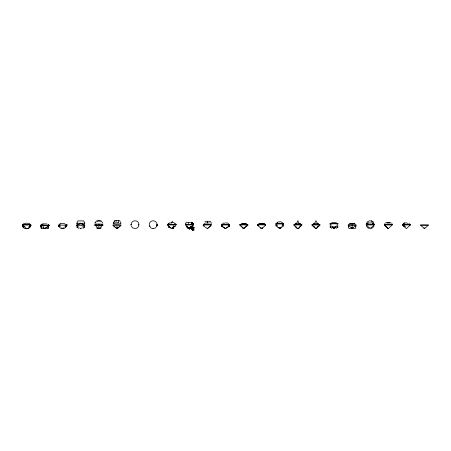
<?xml version="1.0" encoding="UTF-8"?>
<svg xmlns="http://www.w3.org/2000/svg" width="451" height="451" viewBox="0 0 451 451"><rect width="100%" height="100%" fill="white"/><g stroke="black" fill="none" stroke-linecap="round" stroke-linejoin="round"><path stroke-width="0.68" d="M48.099 225.979L48.088 228.353L44.621 228.64L41.25 228.353L40.629 225.979L41.233 225.167M348.144 224.846L356.115 225.043L348.144 225.043L352.113 228.64L352.13 224.846M149.298 224.654L149.36 223.425C150.493 219.879 155.804 219.879 156.937 223.425L156.999 224.654M26.536 228.64L22.556 224.406L30.516 224.373L29.901 225.19M403.532 224.688L403.622 223.572L404.333 222.963L407.118 222.963M131.213 224.654L131.382 223.132C132.628 219.975 137.493 219.975 138.745 223.132L138.745 226.182C137.493 229.339 132.628 229.339 131.382 226.182M191.382 223.33L192.075 222.506L192.538 224.215L193.637 223.814L192.476 226.182L192.6 227.062L192.74 226.098L192.216 225.652M191.303 228.64L191.421 227.766M317.887 226.278L317.515 227.84M192.633 226.763L192.74 226.098M334.343 226.83L334.028 228.64L332.827 227.721M348.538 226.864C348.848 223.685 347.45 227.281 349.159 228.64L355.072 228.64C356.775 227.281 355.382 223.685 355.692 226.864M170.929 227.648L168.324 226.915L168.578 225.658M300.022 226.47C300.045 229.232 295.653 229.232 295.681 226.47M115.783 222.687L116.217 220.674M423.85 228.014L424.464 228.64L428.45 225.122L420.479 225.122L424.464 228.64L424.6 228.014M169.728 226.938L168.324 226.915L168.629 225.754M211.085 223.876L211.141 222.433L210.183 221.475M190.192 228.296L190.908 228.133L192.509 230.326L194.015 230.083L193.637 228.899L193.135 229.204L191.32 227.997L190.192 228.296L190.587 226.966L189.324 228.64L188.811 227.721L188.18 227.575M242.621 227.89L243.585 228.64L243.844 227.89M189.73 228.341L189.369 229.356L190.305 227.952M171.752 222.957L172.209 221.734L176.296 224.327L175.027 226.571L173.985 226.949L173.173 228.634L172.079 228.043M171.735 222.901L172.209 221.734M366.359 223.634C367.221 219.823 373.186 219.823 374.042 223.634M374.042 225.692L373.016 227.479L371.229 228.505M224.525 223.566L224.778 222.963M192.667 226.447L192.211 227.253L190.305 227.287L189.324 228.64L189.076 227.93M77.916 224.846L76.811 223.222L77.854 220.911L83.745 220.911L84.782 223.222L83.677 224.846M296.369 223.893L297.852 220.674L299.334 223.893M190.959 228.076L190.514 228.64L188.135 228.64L185.338 224.243L186.105 222.546L192.549 222.546L193.31 224.243M191.54 223.651L192.075 222.506L192.538 224.215M279.71 228.64L280.325 227.456M192.211 227.253L192.318 225.579M334.935 226.83L334.028 228.64L332.415 226.83M314.358 223.797L315.937 220.674L317.515 223.797M334.636 227.434L334.028 228.64L333.244 227.721M114.526 223.358L113.415 223.358L114.808 220.674L119.639 220.674L121.031 223.358L119.91 223.358M113.415 223.358L114.808 220.674M190.542 226.87L190.418 227.597L190.688 226.763L192.532 226.763L194.268 227.924L191.923 228.46L190.869 227.31L191.359 227.248L191.359 226.763L190.091 227.197M258.823 225.348L257.69 225.461L261.09 228.319L261.676 228.64L262.048 228.014M156.937 225.889L155.488 227.879L154.338 228.448M192.301 225.883L192.972 224.79M203.79 224.513L203.108 225.697L207.375 228.64L211.079 225.624M424.464 228.64L424.859 228.014M43.02 224.057L42.321 225.303L44.621 228.64L46.504 227.62M385.65 222.755L390.904 222.755M118.185 227.586L117.469 228.64L116.933 228.629M188.174 223.578L188.603 222.963M191.461 223.375L192.075 222.506M29.332 227.293L30.082 226.222M65.474 227.293L66.218 226.222M335.392 226.83L334.028 228.64L332.658 226.83M335.054 227.287L334.028 228.64L333.109 226.83M370.823 227.828L370.203 228.64L369.561 227.828M40.776 225.432L42.242 224.141M281.757 226.267L283.747 223.893L275.775 223.893L277.771 226.267M81.4 227.935L80.78 228.64L79.579 227.935M30.037 225.72L30.55 226.301L27.759 228.64L25.391 228.64L24.123 227.924L22.578 226.301L23.097 225.72M66.179 225.72L66.686 226.301L63.895 228.64L61.528 228.64L60.259 227.924L58.715 226.301L59.233 225.72M83.711 226.098L84.749 226.954L82.956 228.392M336.536 225.912L338.013 226.954L336.215 228.392M351.329 227.721L352.113 228.64L352.97 227.721M240.067 225.179C238.974 224.491 242.926 227.845 243.585 228.64L244.295 227.89M275.775 225.325L276.046 226.081L279.761 228.64L280.888 227.456M246.635 225.658L243.585 228.64L240.22 225.055M175.027 226.571L173.804 226.819L171.239 228.64L169.745 227.219M101.452 227.732L100.652 228.262M78.559 228.392L76.777 227.011L77.82 226.098M331.823 228.392L330.042 227.011L331.079 226.098M356.115 225.043L352.113 228.64M152.759 228.268L153.148 228.64L153.537 228.268M371.083 227.828L374.189 224.908L366.218 224.908L369.318 227.828M207.415 228.64L211.395 224.908L203.429 224.908M410.365 224.908L406.379 228.64L402.393 224.908L410.365 224.908L409.756 224.908M388.548 228.392L392.274 224.908L384.303 224.908L387.747 228.144M113.787 226.041L116.972 228.64L117.226 228.415M102.873 224.981L98.887 228.64L94.902 224.981M120.163 226.041L116.972 228.64L112.987 225.41M191.968 229.164L192.509 230.326L192.983 229.914L192.955 228.409M222.845 226.013L221.514 226.233L225.5 228.64L227.422 226.971M228.386 226.131L229.35 225.184M300.434 226.396L301.837 225.055M403.611 223.572L404.333 222.963L402.393 224.688L410.365 224.688L409.119 223.572M265.425 225.348L262.256 228.319L261.676 228.64L260.796 228.009M45.139 228.217L44.621 228.64L42.732 227.62M187.013 226.182L186.297 226.763L187.785 227.704L188.811 227.721M63.856 227.716L62.712 228.64L61.561 227.716M156.773 225.957L157.749 225.179L156.914 224.632M116.724 228.415L116.972 228.64L120.958 225.41M40.776 225.139L42.056 224.141M243.585 228.64L248.191 225.055L246.054 223.713L244.076 223.713M191.145 228.161L191.506 227.885M335.234 227.721L334.028 228.64L333.701 226.83M240.22 224.891L241.787 223.713L246.054 223.713M192.701 224.513L193.637 223.814M58.726 225.179L60.755 223.645L64.668 223.645M261.292 228.014L261.676 228.64L262.544 228.009L261.676 228.64L260.774 227.958M258.795 224.795L257.69 224.795L265.662 224.795L257.69 224.688L259.488 223.324L263.863 223.324L265.662 224.632L264.816 224.632M30.116 226.047L31.136 225.173L29.738 224.057M47.823 224.057L49.227 225.303L44.621 228.64L44.102 228.217M187.204 226.103L186.297 226.763L187.633 226.509M313.028 224.361L311.951 225.179L315.937 228.64L319.922 225.179L318.851 224.361M278.639 227.456L279.761 228.64L283.482 226.081L283.747 225.325M116.972 228.64L116.972 226.041M96.396 224.119L94.902 225.139L102.873 225.139L101.374 224.119M295.709 223.566L295.095 223.972C296.611 223.025 299.103 223.014 300.62 223.972L299.988 223.566M97.134 221.165L98.887 220.781L100.601 221.142M59.228 224.373L60.287 223.713M223.978 227.315L225.5 228.64L229.486 226.193L228.155 226.013M96.007 222.563L94.868 223.222L96.429 220.911L101.272 220.911L102.839 223.222M83.982 225.5L76.422 225.5L79.105 224L82.477 224L83.982 225.449M169.108 223.73L167.253 224.773L168.747 226.272M259.24 223.989L260.43 223.634L263.435 223.634L264.1 223.984L263.435 223.634L259.917 223.634M349.243 223.848L350.072 223.425L354.249 223.425L354.931 223.848M77.341 224.716L80.797 223.533L84.252 224.716M313.89 223.713L313.169 223.984L315.937 223.352L318.705 223.984L317.983 223.713M66.055 225.489L67.193 225.032L66.055 225.353M99.896 228.527L100.584 228.285M187.932 228.167L188.941 227.834M168.324 226.915L169.694 226.667M23.537 223.668L26.536 223.132L29.535 223.668M187.785 227.704L188.89 227.682M409.756 224.688L410.365 224.688M131.619 224.812L131.094 224.818L131.376 224.818M204.901 221.289L209.89 221.289M257.69 225.461L258.823 225.461M331.71 222.326L336.345 222.326M116.629 222.343L118.128 222.343M171.239 222.963L169.193 222.963L167.253 224.688L175.225 224.688M209.461 222.963L205.363 222.963L203.429 224.688L211.395 224.688M223.752 222.963L221.514 224.688L229.486 224.688L227.546 222.963L225.5 222.963M386.84 222.963L390.036 222.963M76.811 223.222L84.782 223.222M350.072 223.425L354.249 223.425M330.042 223.657L338.013 223.657M242.255 223.775L245.744 223.775M330.042 223.814L338.013 223.814M42.642 223.893L46.605 223.893M115.016 223.933L115.467 223.933M116.527 223.933L117.423 223.933M118.483 223.933L118.929 223.933M96.587 224.046L101.182 224.046M384.308 224.074L385.346 224.074M391.243 224.074L392.28 224.074L391.243 224.209M64.893 224.243L65.547 224.243M112.987 224.158L120.958 224.158M185.338 224.181L186.669 224.181M384.308 224.209L385.346 224.209M30.516 224.406L26.547 225.218L22.556 224.406M185.338 224.688L193.31 224.688M239.605 224.688L247.571 224.688M257.69 224.632L258.795 224.688M293.866 224.688L301.837 224.688M311.951 224.688L319.922 224.688M384.303 224.688L392.274 224.688L391.947 224.688M276.92 224.773L275.753 224.857L276.92 224.857M282.551 224.773L283.718 224.773L282.551 224.857M402.625 224.688L402.952 224.688M94.913 224.801L95.319 224.801M102.45 224.801L102.862 224.801M330.053 224.846L331.158 224.846M337.472 224.846L338.024 225.043L336.874 225.043M94.913 224.925L95.319 224.925M102.45 224.925L102.862 224.925M131.698 224.88L130.457 224.88M167.253 224.908L175.225 224.908M185.338 224.908L193.31 224.908M221.514 224.908L229.486 224.908M239.605 224.908L247.571 224.908M258.299 225.06L257.69 225.06L258.299 225.179M330.053 225.043L331.158 225.043M420.479 225.032L428.45 225.032M22.55 225.139L23.311 225.139M29.76 225.139L30.521 225.139M58.726 225.083L66.697 225.179M77.363 225.122L76.196 225.122L77.217 225.962M156.542 225.077L157.749 225.077M22.55 225.218L23.311 225.218M29.76 225.218L30.521 225.218M41.385 225.173L49.227 225.173M76.196 225.196L77.363 225.196M83.277 225.229L84.782 225.229M94.902 225.201L102.873 225.201M156.542 225.179L157.749 225.179M265.053 225.179L265.662 225.06M30.155 225.303L31.136 225.303M40.635 225.291L49.227 225.303M84.252 225.297L84.782 225.297M112.987 225.32L120.958 225.32M221.65 225.184L222.444 225.297M228.556 225.297L229.35 225.297M40.635 225.376L42.146 225.376M58.726 225.382L59.893 225.382M65.53 225.382L66.697 225.382M76.422 225.449L77.121 225.449M83.666 225.449L83.322 225.5M203.108 225.697L204.331 225.697M40.629 225.838L41.165 225.838L41.25 228.353M221.514 226.171L222.681 226.233M229.486 226.171L228.319 226.233M22.578 226.222L24.501 226.222M28.684 226.222L30.55 226.222M58.715 226.222L60.637 226.222M64.82 226.222L66.686 226.222M221.514 226.193L222.845 226.193M228.155 226.193L229.486 226.193M22.578 226.301L23.108 226.222M30.082 226.301L30.55 226.301M58.715 226.301L59.244 226.301M66.218 226.301L66.686 226.301M41.78 226.402L40.635 226.402L41.78 226.526M47.44 226.402L48.607 226.526L47.44 226.526M76.777 227.011L78.773 226.954M82.093 226.954L84.749 227.011M330.042 226.954L332.697 227.011M336.018 226.954L338.013 227.011M80.498 228.64L81.101 228.64M98.459 228.64L99.31 228.64M295.935 223.51L296.504 223.51M241.787 223.713L242.926 223.713M138.773 224.818L139.055 224.818L138.53 224.812M174.233 224.186L176.296 224.327M23.221 225.19L22.725 224.987M97.185 228.285L97.873 228.527M192.645 227.219L194.268 227.924L192.611 226.763M369.172 228.505L367.39 227.479L366.359 225.692M371.229 220.821L373.016 221.853M66.094 224.508L67.193 225.032M151.964 228.448L150.809 227.879L149.36 225.889M191.359 227.248L190.717 226.847L190.869 227.31M97.117 228.262L96.322 227.732M191.776 228.302L193.135 229.204L192.402 228.234M407.552 223.578L409.192 224.688M150.149 226.301L149.163 225.37M296.301 227.298L293.866 225.055M221.65 225.297L222.614 226.131M223.578 226.971L225.5 228.64M387.736 228.138L388.288 228.64M402.393 224.908L404.485 226.836M384.303 224.908L388.012 228.392M403.532 224.908L405.539 226.836M152.804 228.291L153.148 228.64M190.688 227.969L191.286 228.589L190.908 228.133M192.746 228.623L194.015 230.083L191.387 228.911L190.925 227.766M191.145 227.383L191.923 228.46M279.203 227.456L279.761 228.64M191.963 229.046L192.509 230.326M314.358 227.84L313.986 226.278M172.784 227.53L173.173 228.634L173.06 226.836M118.218 220.674L118.652 222.687M173.562 225.658L173.804 226.819M207.437 221.475L207.449 223.076M261.676 228.319L261.676 228.64M98.887 224.119L98.887 228.64M30.521 224.835L30.025 227.315A5.288 5.288 0 0 1 25.312 228.505M22.55 224.835L23.046 227.315A5.288 5.288 0 0 0 24.106 228.059M48.094 225.979L48.088 228.353L48.601 225.838L48.094 225.979M335.64 226.83L334.028 228.64L335.64 226.83M301.837 224.908L297.852 228.64L293.866 224.908L301.837 224.908M319.922 224.908L315.937 228.64L311.951 224.908L319.922 224.908M367.435 223.572L366.218 224.688L374.189 224.688L372.25 222.963L368.157 222.963L366.218 224.688L368.157 222.963L367.447 223.572M193.051 225.049L192.194 225.827L193.051 225.049M277.641 222.32L275.775 223.741L283.747 223.741L281.159 221.847L278.363 221.847L277.641 222.32M243.591 223.634L242.345 223.634L245.344 223.634L243.591 223.634M372.943 223.572L372.25 222.963L374.189 224.688L372.943 223.572"/></g></svg>
